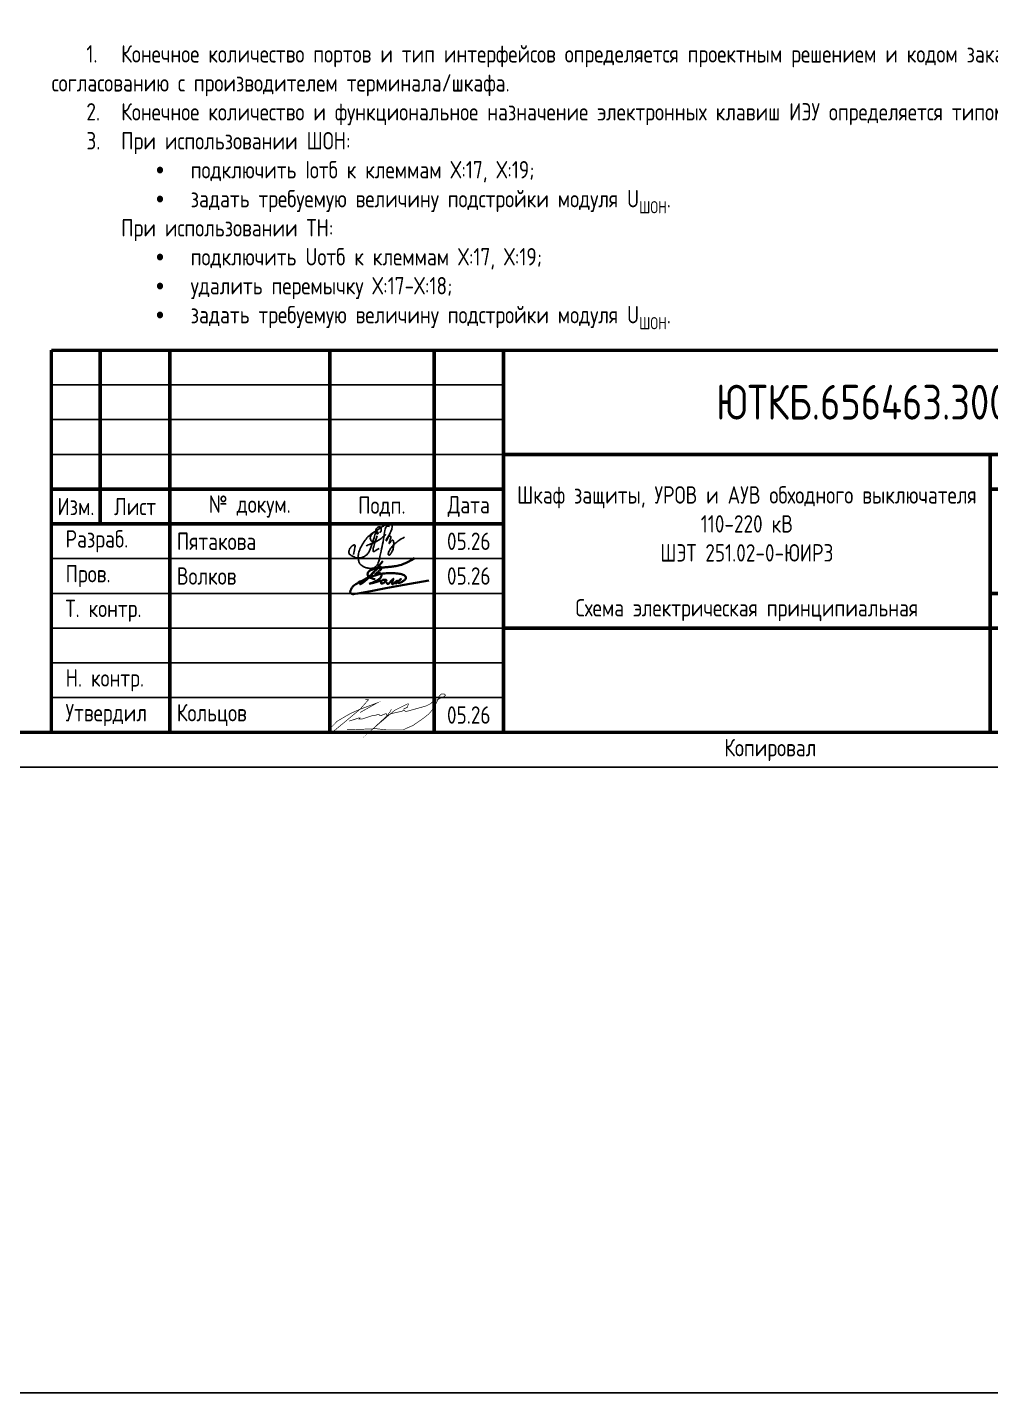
# Model space of a CAD drawing. Header units: millimetres. Extents: x -936 to 3453, y -90 to 618.
# Drawn here: x 226.5 to 365.1, y -90 to 106.4 of the extents above; entities that cross this region are included whole.
import ezdxf

# ---------------------------------------------------------------- set-up
doc = ezdxf.new("R2010")
doc.units = ezdxf.units.MM
doc.styles.add('Gost_type_A', font='GOST_0.TTF')

# ---------------------------------------------------------------- blocks, each defined once
blk = doc.blocks.new('Формат_А3')
blk.add_lwpolyline([(-420, 297), (0, 297), (0, 0), (-420, 0)], close=True)
at = {"lineweight": 50}
blk.add_lwpolyline([(-400, 292), (-5, 292), (-5, 5), (-400, 5)], close=True, dxfattribs=at)
blk = doc.blocks.new('Штамп большой нижний')
at = {"lineweight": 50}
for points in [[(-185, 55), (-178, 55), (-178, 35), (-185, 35)], [(-178, 55), (-168, 55), (-168, 35), (-178, 35)], [(-168, 55), (-145, 55), (-145, 35), (-168, 35)], [(-145, 55), (-130, 55), (-130, 35), (-145, 35)], [(-130, 55), (-120, 55), (-120, 35), (-130, 35)], [(-120, 55), (0, 55), (0, 40), (-120, 40)], [(-120, 40), (-50, 40), (-50, 15), (-120, 15)], [(-50, 40), (-35, 40), (-35, 35), (-50, 35)], [(-185, 35), (-178, 35), (-178, 30), (-185, 30)], [(-178, 35), (-168, 35), (-168, 30), (-178, 30)], [(-168, 35), (-145, 35), (-145, 30), (-168, 30)], [(-145, 35), (-130, 35), (-130, 30), (-145, 30)], [(-130, 35), (-120, 35), (-120, 30), (-130, 30)], [(-35, 19.97), (-50, 19.97), (-50, 35), (-35, 35)], [(-185, 30), (-168, 30), (-168, 0), (-185, 0)], [(-168, 30), (-145, 30), (-145, 0), (-168, 0)], [(-145, 30), (-130, 30), (-130, 0), (-145, 0)], [(-130, 30), (-120, 30), (-120, 0), (-130, 0)], [(-50, 19.97), (-30, 19.97), (-30, 15), (-50, 15)], [(-120, 15), (-50, 15), (-50, 0), (-120, 0)], [(-50, 15), (0, 15), (0, 0), (-50, 0)]]:
    blk.add_lwpolyline(points, close=True, dxfattribs=at)
for points in [[(-185, 55), (-178, 55), (-178, 50), (-185, 50)], [(-178, 55), (-168, 55), (-168, 50), (-178, 50)], [(-168, 55), (-145, 55), (-145, 50), (-168, 50)], [(-145, 55), (-130, 55), (-130, 50), (-145, 50)], [(-130, 55), (-120, 55), (-120, 50), (-130, 50)], [(-185, 50), (-178, 50), (-178, 45), (-185, 45)], [(-178, 50), (-168, 50), (-168, 45), (-178, 45)], [(-168, 50), (-145, 50), (-145, 45), (-168, 45)], [(-145, 50), (-130, 50), (-130, 45), (-145, 45)], [(-130, 50), (-120, 50), (-120, 45), (-130, 45)], [(-185, 45), (-178, 45), (-178, 40), (-185, 40)], [(-178, 45), (-168, 45), (-168, 40), (-178, 40)], [(-168, 45), (-145, 45), (-145, 40), (-168, 40)], [(-145, 45), (-130, 45), (-130, 40), (-145, 40)], [(-130, 45), (-120, 45), (-120, 40), (-130, 40)], [(-185, 40), (-178, 40), (-178, 35), (-185, 35)], [(-178, 40), (-168, 40), (-168, 35), (-178, 35)], [(-168, 40), (-145, 40), (-145, 35), (-168, 35)], [(-145, 40), (-130, 40), (-130, 35), (-145, 35)], [(-130, 40), (-120, 40), (-120, 35), (-130, 35)], [(-50, 35), (-45, 35), (-45, 19.97), (-50, 19.97)], [(-185, 30), (-168, 30), (-168, 25), (-185, 25)], [(-168, 30), (-145, 30), (-145, 25), (-168, 25)], [(-145, 30), (-130, 30), (-130, 25), (-145, 25)], [(-130, 30), (-120, 30), (-120, 25), (-130, 25)], [(-185, 25), (-168, 25), (-168, 20), (-185, 20)], [(-168, 25), (-145, 25), (-145, 20), (-168, 20)], [(-145, 25), (-130, 25), (-130, 20), (-145, 20)], [(-130, 25), (-120, 25), (-120, 20), (-130, 20)], [(-185, 20), (-168, 20), (-168, 15), (-185, 15)], [(-168, 20), (-145, 20), (-145, 15), (-168, 15)], [(-145, 20), (-130, 20), (-130, 15), (-145, 15)], [(-130, 20), (-120, 20), (-120, 15), (-130, 15)], [(-185, 15), (-168, 15), (-168, 10), (-185, 10)], [(-168, 15), (-145, 15), (-145, 10), (-168, 10)], [(-145, 15), (-130, 15), (-130, 10), (-145, 10)], [(-130, 15), (-120, 15), (-120, 10), (-130, 10)], [(-185, 10), (-168, 10), (-168, 5), (-185, 5)], [(-168, 10), (-145, 10), (-145, 5), (-168, 5)], [(-145, 10), (-130, 10), (-130, 5), (-145, 5)], [(-130, 10), (-120, 10), (-120, 5), (-130, 5)], [(-185, 5), (-168, 5), (-168, 0), (-185, 0)], [(-168, 5), (-145, 5), (-145, 0), (-168, 0)], [(-145, 5), (-130, 5), (-130, 0), (-145, 0)], [(-130, 5), (-120, 5), (-120, 0), (-130, 0)]]:
    blk.add_lwpolyline(points, close=True)
at = {"char_height": 2.5, "style": 'Gost_type_A'}
for s, insert, width, attachment_point in [('Изм.', (-181.5, 32.5), 7, 5), ('Лист', (-173, 32.5), 10, 5), ('№ докум.', (-156.5, 32.5), 23, 5), ('Подп.', (-137.5, 32.5), 15, 5), ('Дата', (-125, 32.5), 10, 5), ('\\pxl0.8;Разраб.', (-185, 27.5), 17, 4), ('\\pxl0.8;Пров.', (-185, 22.5), 17, 4), ('\\pxl0.8;Т. контр.', (-185, 17.5), 17, 4), ('\\pxl0.8;Н. контр.', (-185, 7.5), 17, 4), ('\\pxl0.8;Утвердил', (-185, 2.5), 17, 4), ('Копировал', (-75, -2.53), 13.1202, 6)]:
    blk.add_mtext(s, dxfattribs=dict(at, insert=insert, width=width, attachment_point=attachment_point))
blk = doc.blocks.new('Сотрудник 7_1')
at = {"lineweight": 35}
for points in [[(5.51, 4.62), (4.98, 3.97), (4.54, 3.43), (4.18, 3.01), (3.9, 2.68), (3.67, 2.43), (3.49, 2.24), (3.34, 2.09), (3.21, 1.97), (3.08, 1.86), (2.97, 1.76), (2.86, 1.67), (2.76, 1.6), (2.67, 1.53), (2.59, 1.47), (2.52, 1.42), (2.45, 1.38), (2.4, 1.35), (2.35, 1.33), (2.31, 1.31), (2.28, 1.3), (2.25, 1.3), (2.23, 1.3), (2.21, 1.31), (2.2, 1.31), (2.19, 1.33), (2.18, 1.34), (2.18, 1.36), (2.18, 1.38), (2.18, 1.4), (2.19, 1.42), (2.2, 1.45), (2.22, 1.48), (2.25, 1.51), (2.28, 1.55), (2.32, 1.59), (2.36, 1.63), (2.42, 1.67), (2.49, 1.72), (2.56, 1.78), (2.65, 1.84), (2.75, 1.9), (2.87, 1.97), (2.99, 2.04), (3.12, 2.12), (3.25, 2.21), (3.39, 2.3), (3.53, 2.41), (3.67, 2.52), (3.81, 2.64), (3.94, 2.77), (4.07, 2.9), (4.2, 3.03), (4.32, 3.15), (4.44, 3.27), (4.55, 3.37), (4.65, 3.46), (4.74, 3.54), (4.82, 3.6), (4.9, 3.64), (4.97, 3.68), (5.03, 3.7), (5.08, 3.72), (5.13, 3.73), (5.17, 3.73), (5.21, 3.73), (5.24, 3.73), (5.26, 3.73), (5.28, 3.72), (5.3, 3.71), (5.31, 3.7), (5.32, 3.68), (5.33, 3.66), (5.33, 3.64), (5.32, 3.61), (5.32, 3.58), (5.3, 3.54), (5.28, 3.5), (5.25, 3.46), (5.21, 3.41), (5.16, 3.36), (5.1, 3.3), (5.03, 3.23), (4.96, 3.17), (4.88, 3.1), (4.8, 3.04), (4.72, 2.98), (4.65, 2.92), (4.59, 2.87), (4.53, 2.83), (4.49, 2.8), (4.46, 2.77), (4.43, 2.76), (4.42, 2.75), (4.42, 2.74), (4.43, 2.75), (4.45, 2.75), (4.49, 2.76), (4.53, 2.78), (4.58, 2.8), (4.64, 2.82), (4.7, 2.84), (4.76, 2.85), (4.83, 2.86), (4.89, 2.87), (4.95, 2.88), (5.01, 2.87), (5.06, 2.87), (5.11, 2.85), (5.15, 2.84), (5.19, 2.81), (5.22, 2.78), (5.25, 2.75), (5.27, 2.72), (5.29, 2.68), (5.3, 2.63), (5.3, 2.59), (5.3, 2.54), (5.29, 2.49), (5.27, 2.44), (5.26, 2.38), (5.23, 2.33), (5.2, 2.28), (5.17, 2.22), (5.12, 2.17), (5.07, 2.11), (5, 2.05), (4.92, 1.99), (4.83, 1.93), (4.73, 1.86), (4.6, 1.79), (4.47, 1.72), (4.31, 1.65), (4.15, 1.57), (3.96, 1.49), (3.76, 1.41), (3.54, 1.32)], [(4.39, 2), (4.09, 2.07), (3.85, 2.15), (3.67, 2.21), (3.55, 2.27), (3.46, 2.33), (3.4, 2.39), (3.37, 2.44), (3.35, 2.5), (3.33, 2.55), (3.32, 2.61), (3.31, 2.66), (3.31, 2.72), (3.31, 2.77), (3.32, 2.83), (3.34, 2.89), (3.36, 2.94), (3.39, 2.99), (3.43, 3.05), (3.48, 3.1), (3.54, 3.15), (3.6, 3.2), (3.67, 3.24), (3.74, 3.29), (3.82, 3.33), (3.91, 3.37), (4.01, 3.4), (4.11, 3.44), (4.22, 3.47), (4.34, 3.5), (4.47, 3.53), (4.62, 3.56), (4.77, 3.58), (4.93, 3.61), (5.11, 3.63), (5.29, 3.65), (5.48, 3.67), (5.67, 3.69), (5.85, 3.71), (6.04, 3.72), (6.21, 3.74), (6.38, 3.76), (6.55, 3.77), (6.71, 3.79), (6.86, 3.81), (7.02, 3.83), (7.19, 3.86), (7.36, 3.89), (7.54, 3.92), (7.74, 3.96), (7.95, 4.01), (8.19, 4.09), (8.47, 4.19), (8.78, 4.33), (9.15, 4.51), (9.57, 4.74), (10.05, 5.03)], [(6.04, 1.58), (6.05, 1.53), (6.06, 1.49), (6.06, 1.46), (6.07, 1.43), (6.09, 1.4), (6.1, 1.38), (6.12, 1.36), (6.14, 1.35), (6.16, 1.33), (6.19, 1.33), (6.22, 1.33), (6.25, 1.33), (6.28, 1.33), (6.31, 1.34), (6.34, 1.36), (6.37, 1.38), (6.4, 1.4), (6.43, 1.43), (6.46, 1.46), (6.49, 1.5), (6.52, 1.53), (6.55, 1.57), (6.58, 1.62), (6.62, 1.66), (6.65, 1.71), (6.69, 1.75), (6.73, 1.8), (6.78, 1.84), (6.82, 1.88), (6.85, 1.92), (6.89, 1.95), (6.92, 1.98), (6.95, 2.01), (6.97, 2.03), (6.98, 2.05), (7, 2.06), (7, 2.06), (7.01, 2.06), (7.01, 2.05), (7, 2.03), (7, 2), (6.99, 1.96), (6.97, 1.93), (6.96, 1.88), (6.94, 1.83), (6.93, 1.79), (6.91, 1.74), (6.9, 1.69), (6.89, 1.64), (6.88, 1.6), (6.87, 1.56), (6.86, 1.53), (6.85, 1.49), (6.84, 1.46), (6.84, 1.43), (6.84, 1.41), (6.84, 1.38), (6.84, 1.36), (6.84, 1.35), (6.84, 1.33), (6.84, 1.32), (6.85, 1.31), (6.86, 1.3), (6.86, 1.29), (6.87, 1.29), (6.88, 1.28), (6.89, 1.28), (6.9, 1.27), (6.91, 1.27), (6.92, 1.27), (6.93, 1.28), (6.95, 1.28), (6.96, 1.29), (6.97, 1.29), (6.98, 1.3), (7, 1.32), (7.03, 1.34), (7.06, 1.37), (7.1, 1.41), (7.15, 1.45), (7.21, 1.5), (7.27, 1.56), (7.34, 1.62), (7.41, 1.68), (7.48, 1.73), (7.54, 1.77), (7.58, 1.79), (7.6, 1.79), (7.61, 1.77), (7.59, 1.72), (7.57, 1.67), (7.54, 1.61), (7.5, 1.54), (7.46, 1.48), (7.43, 1.43), (7.41, 1.4), (7.4, 1.38), (7.41, 1.38), (7.42, 1.4), (7.45, 1.43), (7.49, 1.48), (7.54, 1.53), (7.6, 1.59), (7.66, 1.66), (7.73, 1.72), (7.81, 1.79), (7.88, 1.85), (7.95, 1.9), (8.01, 1.95), (8.06, 1.99), (8.09, 2.01), (8.11, 2.02), (8.1, 2.02), (8.07, 1.99), (8.03, 1.96), (7.98, 1.91), (7.92, 1.86), (7.87, 1.81), (7.81, 1.76), (7.76, 1.71), (7.73, 1.67), (7.7, 1.64), (7.68, 1.61), (7.67, 1.58), (7.67, 1.56), (7.67, 1.54), (7.68, 1.53), (7.7, 1.51), (7.71, 1.5), (7.73, 1.49), (7.75, 1.48), (7.77, 1.48), (7.8, 1.47), (7.83, 1.47), (7.87, 1.48), (7.91, 1.48), (7.96, 1.5), (8.01, 1.51), (8.07, 1.53), (8.13, 1.55), (8.19, 1.58), (8.26, 1.62), (8.33, 1.66), (8.4, 1.71), (8.48, 1.76), (8.55, 1.82), (8.63, 1.89), (8.69, 1.95), (8.75, 2.02), (8.79, 2.1), (8.82, 2.17), (8.83, 2.24), (8.81, 2.31), (8.78, 2.37), (8.72, 2.44), (8.65, 2.5), (8.56, 2.56), (8.44, 2.61), (8.31, 2.66), (8.17, 2.71), (8, 2.75), (7.83, 2.78), (7.64, 2.81), (7.44, 2.84), (7.22, 2.86), (7, 2.88), (6.77, 2.88), (6.53, 2.89), (6.29, 2.88), (6.04, 2.87), (5.79, 2.84), (5.52, 2.81), (5.25, 2.77), (4.97, 2.71), (4.68, 2.64), (4.38, 2.55), (4.06, 2.44), (3.74, 2.32), (3.42, 2.2), (3.11, 2.06), (2.8, 1.92), (2.51, 1.78), (2.25, 1.65), (2.01, 1.52), (1.8, 1.4), (1.62, 1.29), (1.47, 1.18), (1.35, 1.09), (1.24, 0.99), (1.15, 0.91), (1.08, 0.82), (1.02, 0.74), (0.97, 0.65), (0.93, 0.57), (0.89, 0.49), (0.86, 0.41), (0.84, 0.34), (0.83, 0.27), (0.82, 0.21), (0.82, 0.15), (0.83, 0.11), (0.84, 0.07), (0.85, 0.04), (0.87, 0.01), (0.89, -0.01), (0.91, -0.03), (0.94, -0.05), (0.97, -0.07), (1, -0.08), (1.03, -0.1), (1.07, -0.11), (1.1, -0.12), (1.13, -0.13), (1.17, -0.14), (1.2, -0.15), (1.24, -0.15), (1.29, -0.15), (1.47, -0.12), (1.9, -0.04), (2.7, 0.1), (3.99, 0.34), (5.91, 0.69), (8.58, 1.18), (12.12, 1.82)], [(3.54, 1.32), (4.17, 1.5), (4.63, 1.63), (4.96, 1.71), (5.17, 1.76), (5.28, 1.77), (5.33, 1.76), (5.34, 1.73), (5.32, 1.7), (5.3, 1.66), (5.28, 1.62), (5.27, 1.58), (5.26, 1.55), (5.25, 1.51), (5.24, 1.48), (5.24, 1.45), (5.24, 1.42), (5.24, 1.4), (5.25, 1.39), (5.26, 1.37), (5.27, 1.36), (5.29, 1.36), (5.31, 1.36), (5.33, 1.36), (5.35, 1.36), (5.39, 1.37), (5.42, 1.38), (5.46, 1.4), (5.49, 1.41), (5.54, 1.43), (5.58, 1.45), (5.62, 1.48), (5.67, 1.51), (5.72, 1.54), (5.76, 1.57), (5.81, 1.61), (5.85, 1.64), (5.89, 1.68), (5.93, 1.72), (5.96, 1.75), (5.99, 1.78), (6, 1.81), (6.02, 1.83), (6.02, 1.86), (6.01, 1.87), (6, 1.89), (5.98, 1.9), (5.95, 1.91), (5.91, 1.92), (5.87, 1.92), (5.81, 1.92), (5.75, 1.92), (5.69, 1.92), (5.63, 1.91), (5.57, 1.9), (5.51, 1.89), (5.46, 1.88)]]:
    blk.add_lwpolyline(points, dxfattribs=at)

msp = doc.modelspace()

# ---------------------------------------------------------------- linework, layer by layer
msp.add_lwpolyline([(-936, 618), (3453, 618), (3453, -90), (-936, -90)], close=True)
at = {"const_width": 0.0934}
for points in [[(272.8, 6.62), (273.74, 6.93), (274.2, 7.09), (274.36, 7.09), (274.2, 6.93), (274.36, 6.93), (274.67, 6.93), (276.07, 7.4), (276.38, 7.4), (276.85, 7.55), (277.16, 7.55), (277.16, 7.4), (277.32, 7.4), (278.1, 7.71), (278.25, 7.4), (278.87, 7.71), (280.28, 8.02), (280.74, 8.18), (280.9, 8.02), (281.05, 8.02), (283.86, 8.8), (284.48, 9.11), (284.79, 9.42), (285.1, 9.58), (285.57, 9.73), (286.19, 10.04), (286.5, 10.2), (286.66, 10.35), (286.5, 10.51), (286.19, 10.51), (286.04, 10.51), (285.72, 10.2), (285.57, 9.73), (284.95, 8.49), (284.32, 7.71), (283.55, 7.09), (281.99, 6), (280.9, 5.53), (280.59, 5.37), (278.1, 5.37), (276.69, 5.53), (272.49, 5.37)], [(275.14, 9.73), (275.6, 9.73), (274.36, 8.33), (273.43, 7.55), (271.48, 5.93), (270.36, 5), (270, 5), (270, 5.22), (270.16, 5.68), (271.09, 6.62), (272.96, 7.71), (274.36, 8.33), (276.85, 9.26), (274.36, 7.86)], [(278.87, 8.33), (278.72, 8.02), (278.25, 7.4), (276.23, 5.53), (279.34, 8.18), (281.21, 9.11), (281.37, 9.11), (281.21, 8.8), (281.21, 8.64), (280.59, 8.33)]]:
    msp.add_lwpolyline(points, dxfattribs=at)
for points in [[(273.44, 30.61), (273.66, 31.72), (273.66, 31.91), (273.59, 32), (273.42, 31.94), (273.32, 31.94), (273.14, 31.78), (272.81, 31.35), (272.76, 31.02), (272.76, 30.72), (272.86, 30.61), (273.3, 30.32), (273.69, 30.16), (274, 30.1), (274.45, 30.1), (275.01, 30.31), (275.47, 30.63), (275.81, 31.23), (276.23, 32.53), (276.54, 33.55), (276.6, 33.71), (276.68, 33.85), (276.77, 33.92), (276.83, 33.92), (276.95, 33.76), (277, 33.65), (276.9, 33.55), (276.82, 33.55), (276.71, 33.62), (276.65, 33.89), (276.65, 34.05), (276.65, 34.24), (276.76, 34.39), (276.88, 34.49), (277.07, 34.58), (277.26, 34.58), (277.38, 34.51), (277.38, 34.38), (277.38, 34.15), (277.38, 33.89), (277.3, 33.81), (277.2, 33.81), (277.14, 33.87)], [(280.77, 33.11), (280.37, 32.88), (279.93, 32.62), (279.37, 32.16), (278.96, 31.77), (278.61, 31.21), (278.45, 30.88), (278.42, 30.73), (278.42, 30.6), (278.46, 30.54), (278.55, 30.5), (278.65, 30.54), (278.73, 30.61), (279.02, 31.11), (279.14, 31.35), (279.14, 31.56), (279.2, 31.85), (279.2, 32.17), (279.2, 32.43), (279.12, 32.61), (279.06, 32.66), (278.98, 32.66), (278.87, 32.55), (278.75, 32.42), (278.65, 32.25), (278.59, 32.17), (278.52, 32.17), (278.62, 32.37), (278.72, 32.69), (278.8, 33), (278.8, 33.19), (278.7, 33.27), (278.63, 33.27), (278.54, 33.18), (278.44, 33.1), (278.34, 32.94), (278.26, 32.77), (278.19, 32.61), (278.14, 32.54), (278.08, 32.6), (278.15, 32.76), (278.75, 33.78), (278.99, 34.35), (278.99, 34.72), (278.9, 34.96), (278.73, 35.07), (278.31, 34.96), (277.85, 34.76), (277.37, 34.5), (276.42, 33.82), (275.6, 33.28), (275.09, 32.67), (274.6, 31.93), (274.18, 31.05), (274.1, 30.44), (274.1, 29.86), (274.22, 29.41), (274.47, 29.09), (274.72, 28.91), (275.1, 28.72), (275.62, 28.59), (276.27, 28.59), (276.77, 28.91), (277.05, 29.43), (277.41, 31.13), (277.67, 32.38), (277.9, 33.93), (278.1, 34.6), (278.23, 34.7), (278.43, 34.7), (278.61, 34.61)], [(275.22, 31.83), (275.42, 31.95), (275.87, 32.09), (276.69, 32.43), (277.1, 32.69), (277.67, 33.13), (277.95, 33.36), (278.04, 33.5)], [(276.77, 33.91), (276.71, 33.97), (276.46, 33.88), (276.06, 33.54), (275.83, 33.17), (275.83, 32.74), (275.94, 32.55), (276.19, 32.43), (276.57, 32.4)], [(277.09, 31.45), (276.63, 31.2), (276.47, 31.06), (276.37, 31), (276.26, 31), (276.22, 31.07), (276.22, 31.28), (276.36, 31.99), (276.81, 33.3)]]:
    msp.add_open_spline(points, degree=3)

# ---------------------------------------------------------------- block references
for name, p in [('Формат_А3', (420, 0)), ('Штамп большой нижний', (415, 5)), ('Сотрудник 7_1', (272.14, 25.04))]:
    msp.add_blockref(name, p)

# ---------------------------------------------------------------- texts
at = {"style": 'Gost_type_A'}
for s, insert, char_height, width, attachment_point in [('\\A1;\\P\\P\\pxi2,t4;1.^IКонечное количество портов и тип интерфейсов определяется проектным решением и кодом заказа терминала/шкафа, по согласованию с производителем терминала/шкафа.\\P2.^IКонечное количество и функциональное назначение электронных клавиш ИЭУ определяется типом шкафа и проектным решением.\\P3.^IПри использовании ШОН:\\P\\pi6,t4,5,8;{\\fSymbol|b0|i0|c2|p18;·^I}подключить Iотб к клеммам Х:17, Х:19;\\P{\\fSymbol|b0|i0|c2|p18;·^I}задать требуемую величину подстройки модуля U{\\H0.7x;\\S^ ШОН;}.\\P\\pi4,t4;При использовании ТН:\\P\\pi6,t4,5,8;{\\fSymbol|b0|i0|c2|p18;·^I}подключить Uотб к клеммам Х:17, Х:19;\\P{\\fSymbol|b0|i0|c2|p18;·^I}удалить перемычку Х:17-Х:18;\\P{\\fSymbol|b0|i0|c2|p18;·^I}задать требуемую величину подстройки модуля U{\\H0.7x;\\S^ ШОН;}.', (230, 63), 2.5, 185, 7), ('ЮТКБ.656463.300-007Э3', (355, 52.5), 5, 120, 5), ('Шкаф защиты, УРОВ и АУВ обходного выключателя 110-220 кВ \\PШЭТ 251.02-0-ЮИРЗ ', (330, 35), 2.5, 68, 5), ('Пятакова', (248, 32.5), 2.5, 22, 4), ('05.26', (290, 32.5), 2.5, 10, 5), ('Волков', (248, 27.5), 2.5, 22, 4), ('05.26', (290, 27.5), 2.5, 10, 5), ('Схема электрическая принципиальная', (330, 21), 2.5, 70, 8), ('Кольцов', (248, 7.5), 2.5, 22, 4), ('05.26', (290, 7.5), 2.5, 10, 5)]:
    msp.add_mtext(s, dxfattribs=dict(at, insert=insert, char_height=char_height, width=width, attachment_point=attachment_point))

doc.saveas('drawing.dxf')
